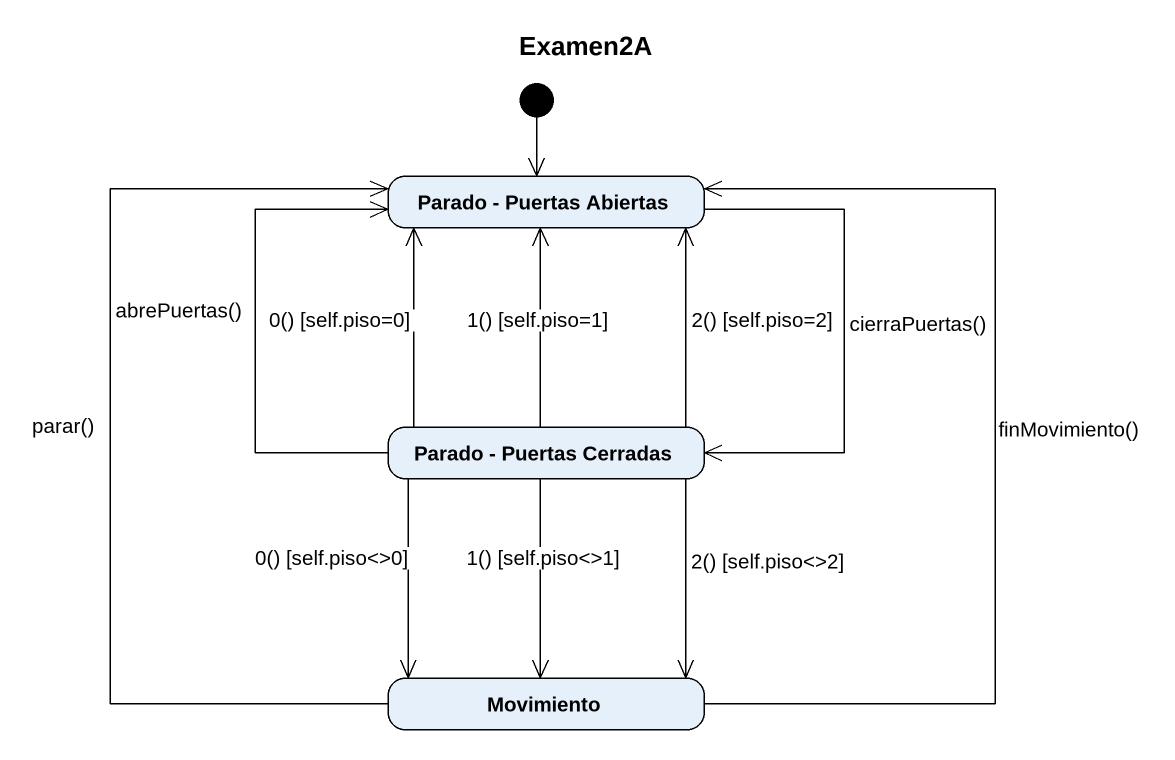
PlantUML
@startuml
title Examen2A
hide empty description
state "Parado - Puertas Abiertas" as Parado_Puertas_Abiertas
state "Parado - Puertas Cerradas" as Parado_Puertas_Cerradas
state Movimiento
[*] --> Parado_Puertas_Abiertas
Parado_Puertas_Abiertas --> Parado_Puertas_Cerradas : cierraPuertas()
Parado_Puertas_Cerradas -up-> Parado_Puertas_Abiertas : abrePuertas()
Parado_Puertas_Cerradas -up-> Parado_Puertas_Abiertas : 0() [self.piso=0]
Parado_Puertas_Cerradas -up-> Parado_Puertas_Abiertas : 1() [self.piso=1]
Parado_Puertas_Cerradas -up-> Parado_Puertas_Abiertas : 2() [self.piso=2]
Parado_Puertas_Cerradas --> Movimiento : 2() [self.piso<>2]
Parado_Puertas_Cerradas --> Movimiento : 1() [self.piso<>1]
Parado_Puertas_Cerradas --> Movimiento : 0() [self.piso<>0]
Movimiento -up-> Parado_Puertas_Abiertas : parar()
Movimiento -up-> Parado_Puertas_Abiertas : finMovimiento()
@enduml
